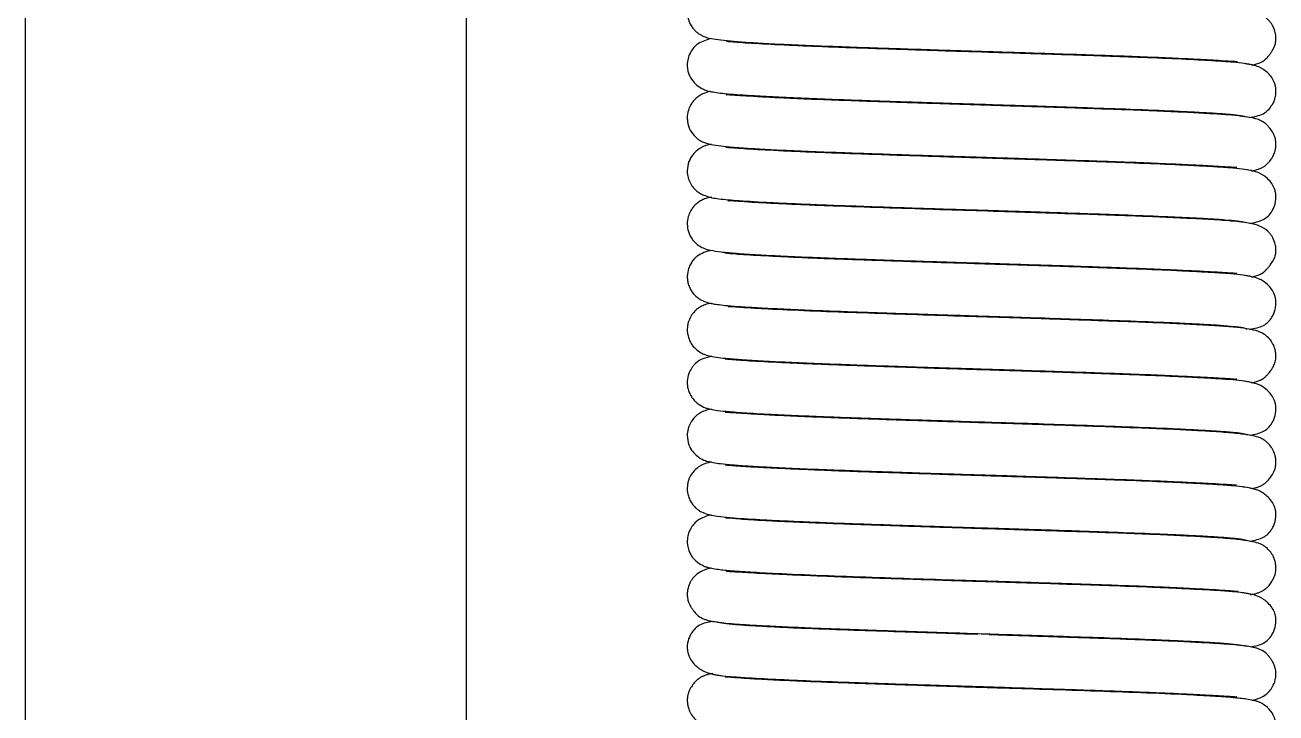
# Model space of a CAD drawing. Header units: millimetres. Extents: x -119 to 1184, y -69 to 836.
# Drawn here: x 525.99 to 547.58, y 607.82 to 619.7 of the extents above; entities that cross this region are included whole.
import ezdxf

# ---------------------------------------------------------------- set-up
doc = ezdxf.new("R2010")
doc.units = ezdxf.units.MM

msp = doc.modelspace()

# ---------------------------------------------------------------- linework, layer by layer
at = {"color": 7, "linetype": 'Continuous', "lineweight": 25}
for p, q in [((525.993, 643.47), (525.993, 592.67)), ((533.613, 592.67), (533.613, 643.47))]:
    msp.add_line(p, q, dxfattribs=at)
for points, knots in [([(537.842, 620.38), (537.819, 620.376), (537.757, 620.366), (537.696, 620.342), (537.635, 620.311), (537.563, 620.257), (537.501, 620.186), (537.446, 620.079), (537.424, 619.986), (537.422, 619.892), (537.436, 619.8), (537.47, 619.713), (537.538, 619.622), (537.582, 619.579), (537.612, 619.555), (537.645, 619.533), (537.711, 619.498), (537.785, 619.476), (537.958, 619.442), (538.259, 619.413), (538.684, 619.386), (539.095, 619.365), (539.588, 619.344), (540.133, 619.324), (540.685, 619.304), (541.248, 619.286), (541.792, 619.268), (542.287, 619.252), (542.717, 619.239), (543.164, 619.225), (543.706, 619.208), (544.281, 619.188), (544.853, 619.168), (545.38, 619.149), (545.858, 619.128), (546.247, 619.109), (546.542, 619.093), (546.727, 619.081), (546.835, 619.074), (546.896, 619.07), (546.91, 619.071), (546.916, 619.072)], [0, 0, 0, 0, 0.014655, 0.039997, 0.049821, 0.055562, 0.065763, 0.07141, 0.080076, 0.084892, 0.091478, 0.106867, 0.112269, 0.116146, 0.118134, 0.120598, 0.127444, 0.150067, 0.181235, 0.250739, 0.288906, 0.329947, 0.37363, 0.41765, 0.45733, 0.492795, 0.533014, 0.564942, 0.589029, 0.616388, 0.652123, 0.696035, 0.733994, 0.776493, 0.819753, 0.860731, 0.899085, 0.93538, 0.958455, 0.980526, 1, 1, 1, 1]), ([(547.169, 619.008), (547.189, 619.012), (547.236, 619.02), (547.312, 619.047), (547.379, 619.084), (547.419, 619.121), (547.433, 619.138), (547.46, 619.171), (547.476, 619.191), (547.488, 619.207), (547.5, 619.225), (547.517, 619.251), (547.549, 619.306), (547.565, 619.345), (547.578, 619.396), (547.582, 619.427), (547.583, 619.451), (547.583, 619.468), (547.582, 619.508), (547.573, 619.579), (547.542, 619.663), (547.501, 619.729), (547.456, 619.786), (547.39, 619.841), (547.277, 619.899), (547.103, 619.941), (546.824, 619.973), (546.456, 619.997), (546.013, 620.02), (545.576, 620.04), (545.133, 620.057), (544.584, 620.077), (543.935, 620.099), (543.157, 620.125), (542.361, 620.149), (541.507, 620.176), (540.778, 620.201), (540.195, 620.221), (539.753, 620.237), (539.328, 620.254), (538.935, 620.273), (538.593, 620.291), (538.327, 620.308), (538.178, 620.318), (538.117, 620.324), (538.123, 620.314), (538.124, 620.312)], [0, 0, 0, 0, 0.014287, 0.032656, 0.053562, 0.063552, 0.073441, 0.076816, 0.078205, 0.079499, 0.080804, 0.082225, 0.085701, 0.09572, 0.100008, 0.103096, 0.104274, 0.10529, 0.106308, 0.112042, 0.120536, 0.12405, 0.128528, 0.141982, 0.161715, 0.197401, 0.243661, 0.299627, 0.34164, 0.380535, 0.416005, 0.447941, 0.502635, 0.550263, 0.60078, 0.655137, 0.714961, 0.747175, 0.781054, 0.816908, 0.854488, 0.893462, 0.932142, 0.966052, 0.994589, 1, 1, 1, 1]), ([(537.841, 619.467), (537.758, 619.442), (537.655, 619.411), (537.571, 619.347), (537.504, 619.276), (537.45, 619.176), (537.418, 619.05), (537.423, 618.934), (537.455, 618.839), (537.493, 618.761), (537.556, 618.68), (537.659, 618.606), (537.74, 618.573), (537.773, 618.563), (537.833, 618.548), (537.922, 618.533), (538.073, 618.515), (538.283, 618.497), (538.588, 618.478), (539, 618.456), (539.5, 618.434), (540.034, 618.413), (540.548, 618.395), (541.023, 618.379), (541.447, 618.365), (541.812, 618.353), (542.158, 618.342), (542.549, 618.33), (543.046, 618.314), (543.661, 618.295), (544.368, 618.271), (545.13, 618.245), (545.742, 618.219), (546.191, 618.197), (546.501, 618.18), (546.762, 618.162), (546.954, 618.142), (547.064, 618.124), (547.063, 618.112), (547.062, 618.107)], [0, 0, 0, 0, 0.037541, 0.046309, 0.054763, 0.062988, 0.070048, 0.081273, 0.086246, 0.089838, 0.102207, 0.113158, 0.121996, 0.129646, 0.141148, 0.167266, 0.193534, 0.225214, 0.262083, 0.304746, 0.349865, 0.390408, 0.426302, 0.458081, 0.485519, 0.508495, 0.527417, 0.550666, 0.581641, 0.620621, 0.667334, 0.721171, 0.783084, 0.816962, 0.852423, 0.889785, 0.929345, 0.97074, 1, 1, 1, 1]), ([(547.184, 618.996), (547.182, 619.002), (547.177, 619.015), (547.053, 619.035), (546.852, 619.056), (546.592, 619.074), (546.291, 619.092), (545.873, 619.113), (545.331, 619.136), (544.691, 619.159), (544.145, 619.178), (543.722, 619.192), (543.368, 619.203), (543.001, 619.215), (542.536, 619.23), (542.021, 619.245), (541.479, 619.263), (540.944, 619.281), (540.411, 619.299), (539.916, 619.316), (539.478, 619.334), (538.986, 619.356), (538.6, 619.376), (538.324, 619.394), (538.177, 619.406), (538.104, 619.415), (538.102, 619.409), (538.101, 619.407)], [0, 0, 0, 0, 0.041333, 0.090181, 0.136185, 0.178969, 0.218788, 0.256104, 0.322207, 0.376412, 0.419678, 0.451904, 0.472932, 0.499126, 0.533047, 0.574791, 0.611603, 0.652967, 0.696605, 0.738381, 0.778863, 0.817843, 0.890166, 0.923716, 0.955525, 0.984045, 1, 1, 1, 1]), ([(547.123, 618.1), (547.208, 618.116), (547.372, 618.146), (547.485, 618.262), (547.542, 618.359), (547.571, 618.439), (547.584, 618.51), (547.583, 618.59), (547.574, 618.649), (547.546, 618.746), (547.465, 618.866), (547.287, 618.994), (547.135, 619.017), (547.052, 619.029)], [0, 0, 0, 0, 0.188947, 0.36109, 0.408114, 0.435952, 0.479055, 0.513585, 0.541468, 0.588413, 0.746457, 0.861115, 1, 1, 1, 1]), ([(537.825, 618.552), (537.82, 618.551), (537.774, 618.544), (537.722, 618.525), (537.645, 618.489), (537.581, 618.442), (537.532, 618.393), (537.487, 618.332), (537.443, 618.242), (537.422, 618.147), (537.423, 618.058), (537.438, 617.965), (537.479, 617.858), (537.578, 617.749), (537.651, 617.699), (537.712, 617.67), (537.793, 617.644), (537.905, 617.623), (538.098, 617.599), (538.347, 617.578), (538.671, 617.558), (539.079, 617.537), (539.569, 617.516), (540.11, 617.496), (540.656, 617.477), (541.209, 617.458), (541.744, 617.441), (542.23, 617.425), (542.659, 617.412), (543.115, 617.398), (543.672, 617.38), (544.262, 617.36), (544.846, 617.34), (545.379, 617.32), (545.859, 617.299), (546.251, 617.28), (546.547, 617.264), (546.734, 617.252), (546.84, 617.246), (546.899, 617.241), (546.907, 617.244), (546.91, 617.245)], [0, 0, 0, 0, 0.002694, 0.0292, 0.040378, 0.047781, 0.054097, 0.059495, 0.065445, 0.074356, 0.079119, 0.084875, 0.097519, 0.107461, 0.113401, 0.125431, 0.142335, 0.175477, 0.208555, 0.244186, 0.282352, 0.323691, 0.367989, 0.412162, 0.451719, 0.487008, 0.526918, 0.558451, 0.582434, 0.610903, 0.647887, 0.693182, 0.732248, 0.775712, 0.819352, 0.860956, 0.900178, 0.937605, 0.961569, 0.984629, 1, 1, 1, 1]), ([(547.16, 617.181), (547.202, 617.19), (547.267, 617.203), (547.33, 617.23), (547.364, 617.248), (547.387, 617.263), (547.406, 617.277), (547.452, 617.315), (547.498, 617.37), (547.538, 617.436), (547.563, 617.499), (547.579, 617.568), (547.584, 617.629), (547.582, 617.671), (547.576, 617.727), (547.558, 617.785), (547.524, 617.853), (547.485, 617.908), (547.461, 617.937), (547.444, 617.956), (547.432, 617.969), (547.421, 617.98), (547.41, 617.991), (547.401, 617.999), (547.387, 618.009), (547.377, 618.017), (547.367, 618.023), (547.353, 618.032), (547.327, 618.047), (547.295, 618.061), (547.243, 618.079), (547.115, 618.109), (546.856, 618.14), (546.447, 618.168), (546.059, 618.189), (545.594, 618.21), (545.074, 618.231), (544.533, 618.25), (544.016, 618.268), (543.545, 618.283), (543.101, 618.297), (542.694, 618.31), (542.267, 618.323), (541.844, 618.337), (541.38, 618.352), (540.894, 618.368), (540.366, 618.386), (539.822, 618.405), (539.312, 618.426), (538.885, 618.446), (538.56, 618.464), (538.327, 618.478), (538.181, 618.487), (538.099, 618.495), (538.097, 618.49), (538.096, 618.489)], [0, 0, 0, 0, 0.028611, 0.04444, 0.054046, 0.055504, 0.05661, 0.061924, 0.06915, 0.07273, 0.078428, 0.082657, 0.087294, 0.090306, 0.094429, 0.106184, 0.11694, 0.120767, 0.123665, 0.12484, 0.125898, 0.126919, 0.127989, 0.130002, 0.130782, 0.131512, 0.1323, 0.133231, 0.135708, 0.142087, 0.151458, 0.172132, 0.244278, 0.28239, 0.322424, 0.364376, 0.407605, 0.447501, 0.483226, 0.514556, 0.541308, 0.569771, 0.593061, 0.623316, 0.651437, 0.68411, 0.721096, 0.762282, 0.806597, 0.848381, 0.886851, 0.922226, 0.954878, 0.984567, 1, 1, 1, 1]), ([(537.837, 617.639), (537.809, 617.634), (537.767, 617.626), (537.687, 617.596), (537.599, 617.545), (537.515, 617.463), (537.444, 617.344), (537.415, 617.193), (537.434, 617.064), (537.474, 616.963), (537.53, 616.883), (537.601, 616.817), (537.658, 616.783), (537.787, 616.724), (537.986, 616.693), (538.308, 616.665), (538.76, 616.639), (539.232, 616.616), (539.656, 616.598), (540.139, 616.58), (540.67, 616.562), (541.217, 616.543), (541.786, 616.525), (542.331, 616.508), (542.828, 616.493), (543.209, 616.48), (543.563, 616.469), (543.977, 616.455), (544.52, 616.437), (545.164, 616.414), (545.716, 616.391), (546.144, 616.371), (546.452, 616.354), (546.721, 616.336), (546.928, 616.316), (547.055, 616.298), (547.062, 616.286), (547.065, 616.281)], [0, 0, 0, 0, 0.022502, 0.033926, 0.044864, 0.05544, 0.065865, 0.077096, 0.085095, 0.09251, 0.100207, 0.107773, 0.119351, 0.132562, 0.176259, 0.231732, 0.29366, 0.327214, 0.362259, 0.398534, 0.436247, 0.473782, 0.507377, 0.545627, 0.576582, 0.600669, 0.617827, 0.644601, 0.681354, 0.727721, 0.784516, 0.816728, 0.851174, 0.887954, 0.927552, 0.969644, 1, 1, 1, 1]), ([(547.186, 617.168), (547.179, 617.175), (547.164, 617.189), (547.016, 617.211), (546.795, 617.232), (546.515, 617.25), (546.196, 617.268), (545.756, 617.289), (545.195, 617.312), (544.541, 617.335), (543.992, 617.354), (543.574, 617.368), (543.218, 617.379), (542.838, 617.391), (542.345, 617.406), (541.804, 617.423), (541.238, 617.442), (540.693, 617.46), (540.164, 617.479), (539.684, 617.497), (539.267, 617.514), (538.807, 617.536), (538.46, 617.555), (538.22, 617.574), (538.118, 617.582), (538.079, 617.589), (538.087, 617.582), (538.088, 617.582)], [0, 0, 0, 0, 0.049178, 0.098845, 0.14547, 0.188691, 0.229083, 0.266799, 0.333189, 0.387291, 0.430159, 0.461456, 0.481518, 0.509232, 0.544915, 0.589018, 0.627759, 0.671077, 0.714911, 0.757081, 0.797852, 0.836896, 0.908916, 0.942521, 0.97318, 0.99956, 1, 1, 1, 1]), ([(547.124, 616.27), (547.21, 616.287), (547.372, 616.318), (547.485, 616.431), (547.554, 616.551), (547.585, 616.662), (547.583, 616.761), (547.574, 616.82), (547.545, 616.918), (547.465, 617.037), (547.285, 617.165), (547.132, 617.188), (547.048, 617.201)], [0, 0, 0, 0, 0.1872901, 0.3519178, 0.3976522, 0.4684571, 0.5031219, 0.5313921, 0.5792949, 0.7409541, 0.8581737, 1, 1, 1, 1]), ([(537.846, 616.726), (537.817, 616.721), (537.765, 616.711), (537.695, 616.685), (537.626, 616.647), (537.565, 616.599), (537.518, 616.547), (537.472, 616.478), (537.432, 616.38), (537.417, 616.261), (537.438, 616.124), (537.491, 616.019), (537.551, 615.948), (537.626, 615.882), (537.728, 615.832), (537.824, 615.809), (538.005, 615.78), (538.273, 615.755), (538.62, 615.732), (539.04, 615.71), (539.512, 615.69), (540.034, 615.669), (540.609, 615.65), (541.192, 615.63), (541.751, 615.612), (542.208, 615.597), (542.624, 615.584), (543.079, 615.57), (543.579, 615.554), (544.105, 615.537), (544.629, 615.519), (545.163, 615.5), (545.663, 615.479), (546.087, 615.46), (546.421, 615.442), (546.667, 615.429), (546.806, 615.419), (546.874, 615.416), (546.908, 615.412), (546.909, 615.415), (546.909, 615.416)], [0, 0, 0, 0, 0.018613, 0.033564, 0.04416, 0.052248, 0.058788, 0.06395, 0.070845, 0.079781, 0.088852, 0.099208, 0.104702, 0.11087, 0.127773, 0.158606, 0.195647, 0.237058, 0.282588, 0.322626, 0.365766, 0.408758, 0.447199, 0.492107, 0.52928, 0.558499, 0.58154, 0.610388, 0.647362, 0.680334, 0.717544, 0.758863, 0.801915, 0.843499, 0.883175, 0.921049, 0.957591, 0.975274, 0.992323, 1, 1, 1, 1]), ([(547.193, 615.357), (547.222, 615.364), (547.256, 615.371), (547.305, 615.391), (547.322, 615.399), (547.336, 615.406), (547.343, 615.411), (547.35, 615.414), (547.354, 615.417), (547.358, 615.42), (547.364, 615.424), (547.372, 615.43), (547.381, 615.438), (547.387, 615.444), (547.393, 615.451), (547.401, 615.459), (547.408, 615.466), (547.413, 615.472), (547.419, 615.478), (547.428, 615.487), (547.44, 615.5), (547.461, 615.524), (547.506, 615.579), (547.549, 615.65), (547.572, 615.709), (547.582, 615.768), (547.583, 615.798), (547.583, 615.836), (547.578, 615.886), (547.56, 615.96), (547.532, 616.022), (547.503, 616.067), (547.483, 616.094), (547.438, 616.146), (547.351, 616.209), (547.208, 616.263), (546.977, 616.301), (546.648, 616.328), (546.231, 616.351), (545.774, 616.374), (545.296, 616.394), (544.778, 616.413), (544.241, 616.431), (543.696, 616.449), (543.095, 616.469), (542.386, 616.491), (541.542, 616.517), (540.664, 616.547), (539.952, 616.572), (539.415, 616.593), (539.029, 616.611), (538.686, 616.628), (538.403, 616.645), (538.218, 616.658), (538.129, 616.666), (538.127, 616.658), (538.126, 616.655)], [0, 0, 0, 0, 0.022891, 0.0272, 0.030204, 0.031254, 0.032051, 0.032387, 0.032703, 0.033026, 0.033377, 0.034228, 0.036022, 0.038527, 0.040174, 0.041515, 0.042108, 0.042672, 0.043233, 0.043815, 0.045117, 0.046709, 0.050997, 0.064617, 0.080912, 0.086486, 0.090317, 0.09168, 0.096291, 0.09988, 0.107984, 0.109772, 0.111868, 0.117155, 0.132632, 0.163904, 0.207344, 0.262573, 0.309587, 0.353894, 0.394362, 0.430717, 0.473472, 0.509924, 0.542293, 0.593219, 0.648092, 0.707566, 0.772129, 0.806854, 0.843107, 0.880608, 0.918947, 0.954284, 0.984662, 1, 1, 1, 1]), ([(537.851, 615.806), (537.804, 615.797), (537.71, 615.777), (537.618, 615.724), (537.574, 615.69), (537.538, 615.656), (537.492, 615.596), (537.447, 615.509), (537.425, 615.42), (537.422, 615.338), (537.43, 615.263), (537.448, 615.2), (537.471, 615.149), (537.491, 615.113), (537.535, 615.048), (537.597, 614.987), (537.704, 614.928), (537.766, 614.908), (537.809, 614.896), (537.876, 614.883), (537.976, 614.869), (538.13, 614.852), (538.353, 614.835), (538.669, 614.816), (539.079, 614.795), (539.556, 614.774), (540.048, 614.755), (540.519, 614.738), (540.954, 614.723), (541.343, 614.711), (541.684, 614.699), (542.023, 614.689), (542.418, 614.676), (542.924, 614.661), (543.544, 614.641), (544.257, 614.617), (545.025, 614.591), (545.646, 614.566), (546.107, 614.544), (546.428, 614.527), (546.703, 614.509), (546.915, 614.489), (547.056, 614.469), (547.072, 614.455), (547.079, 614.449)], [0, 0, 0, 0, 0.024605, 0.048327, 0.053728, 0.058981, 0.064559, 0.070246, 0.078347, 0.083201, 0.087397, 0.092471, 0.095216, 0.097816, 0.100294, 0.112296, 0.129087, 0.13651, 0.147582, 0.163808, 0.185173, 0.211596, 0.242895, 0.278993, 0.32039, 0.361297, 0.397947, 0.430477, 0.459347, 0.484376, 0.505461, 0.523759, 0.547631, 0.578696, 0.617388, 0.663501, 0.716381, 0.776823, 0.809901, 0.844549, 0.880807, 0.919208, 0.959465, 1, 1, 1, 1]), ([(547.185, 615.341), (547.173, 615.349), (547.149, 615.363), (546.987, 615.385), (546.757, 615.406), (546.47, 615.424), (546.146, 615.442), (545.7, 615.463), (545.133, 615.486), (544.474, 615.509), (543.919, 615.528), (543.496, 615.542), (543.139, 615.553), (542.764, 615.565), (542.282, 615.58), (541.753, 615.596), (541.201, 615.614), (540.666, 615.632), (540.143, 615.65), (539.667, 615.668), (539.252, 615.686), (538.797, 615.708), (538.453, 615.726), (538.221, 615.745), (538.116, 615.754), (538.073, 615.76), (538.079, 615.755), (538.08, 615.754)], [0, 0, 0, 0, 0.051817, 0.101113, 0.147357, 0.190252, 0.230475, 0.268032, 0.33417, 0.388281, 0.431384, 0.463073, 0.48347, 0.510472, 0.545326, 0.58853, 0.626477, 0.668931, 0.712598, 0.754669, 0.795351, 0.834316, 0.90624, 0.93984, 0.97056, 0.995985, 1, 1, 1, 1]), ([(547.134, 614.443), (547.217, 614.46), (547.375, 614.49), (547.486, 614.603), (547.554, 614.724), (547.585, 614.833), (547.583, 614.933), (547.574, 614.992), (547.545, 615.089), (547.463, 615.209), (547.281, 615.337), (547.125, 615.361), (547.04, 615.373)], [0, 0, 0, 0, 0.177987, 0.335701, 0.380223, 0.450954, 0.485691, 0.514549, 0.564046, 0.7318, 0.853307, 1, 1, 1, 1]), ([(537.834, 614.892), (537.8, 614.886), (537.743, 614.876), (537.659, 614.838), (537.589, 614.791), (537.545, 614.749), (537.516, 614.713), (537.485, 614.669), (537.453, 614.607), (537.433, 614.536), (537.424, 614.48), (537.422, 614.419), (537.43, 614.34), (537.465, 614.236), (537.527, 614.142), (537.613, 614.064), (537.729, 614.002), (537.797, 613.987), (537.922, 613.962), (538.104, 613.941), (538.366, 613.919), (538.721, 613.898), (539.161, 613.876), (539.662, 613.855), (540.198, 613.835), (540.766, 613.815), (541.329, 613.796), (541.856, 613.78), (542.298, 613.766), (542.736, 613.752), (543.252, 613.736), (543.818, 613.717), (544.398, 613.698), (544.954, 613.679), (545.489, 613.658), (545.956, 613.637), (546.33, 613.619), (546.613, 613.603), (546.8, 613.593), (546.895, 613.583), (546.905, 613.587), (546.908, 613.588)], [0, 0, 0, 0, 0.0213732, 0.0354445, 0.0458803, 0.0536594, 0.056611, 0.0590022, 0.066631, 0.0701567, 0.0746533, 0.0782265, 0.0833653, 0.0910202, 0.1012223, 0.1124859, 0.1243675, 0.1490492, 0.1768737, 0.2073937, 0.24658, 0.2892981, 0.3318207, 0.377159, 0.4192356, 0.456746, 0.4999161, 0.5348314, 0.5613567, 0.5866827, 0.6204847, 0.6628567, 0.7000587, 0.7415346, 0.7860277, 0.8295717, 0.8715151, 0.9116561, 0.950653, 0.9882137, 1, 1, 1, 1]), ([(547.158, 613.523), (547.173, 613.525), (547.213, 613.531), (547.254, 613.543), (547.294, 613.557), (547.325, 613.571), (547.341, 613.58), (547.354, 613.587), (547.36, 613.591), (547.364, 613.594), (547.369, 613.597), (547.375, 613.601), (547.382, 613.607), (547.389, 613.613), (547.398, 613.621), (547.405, 613.628), (547.42, 613.643), (547.431, 613.655), (547.444, 613.668), (547.463, 613.69), (547.487, 613.72), (547.528, 613.779), (547.56, 613.842), (547.578, 613.904), (547.583, 613.956), (547.584, 614.001), (547.577, 614.063), (547.557, 614.139), (547.522, 614.212), (547.483, 614.266), (547.435, 614.319), (547.364, 614.371), (547.259, 614.417), (547.114, 614.451), (546.908, 614.478), (546.616, 614.501), (546.236, 614.522), (545.776, 614.545), (545.293, 614.565), (544.813, 614.583), (544.356, 614.598), (543.931, 614.613), (543.42, 614.63), (542.786, 614.65), (541.994, 614.674), (541.158, 614.701), (540.309, 614.73), (539.491, 614.76), (538.9, 614.788), (538.512, 614.809), (538.287, 614.824), (538.155, 614.836), (538.136, 614.829), (538.127, 614.825)], [0, 0, 0, 0, 0.009197, 0.024143, 0.034405, 0.037826, 0.040183, 0.041027, 0.041389, 0.041729, 0.04206, 0.042402, 0.043173, 0.044137, 0.045343, 0.047979, 0.049072, 0.050133, 0.051284, 0.052623, 0.056081, 0.060773, 0.07413, 0.086682, 0.090811, 0.093659, 0.098796, 0.102763, 0.11043, 0.114314, 0.119596, 0.134928, 0.157005, 0.185923, 0.221602, 0.263804, 0.310904, 0.355563, 0.396365, 0.433026, 0.465977, 0.49542, 0.521177, 0.569039, 0.62003, 0.675151, 0.734456, 0.798354, 0.867584, 0.903696, 0.939532, 0.971902, 1, 1, 1, 1]), ([(537.843, 613.979), (537.792, 613.966), (537.697, 613.943), (537.601, 613.889), (537.535, 613.823), (537.496, 613.773), (537.442, 613.675), (537.424, 613.583), (537.423, 613.516), (537.425, 613.468), (537.437, 613.406), (537.458, 613.346), (537.484, 613.298), (537.504, 613.266), (537.538, 613.22), (537.586, 613.17), (537.672, 613.112), (537.76, 613.08), (537.819, 613.065), (537.921, 613.046), (538.099, 613.026), (538.402, 613.002), (538.823, 612.978), (539.319, 612.955), (539.81, 612.935), (540.289, 612.917), (540.737, 612.902), (541.143, 612.888), (541.499, 612.877), (541.841, 612.866), (542.23, 612.853), (542.726, 612.838), (543.345, 612.819), (544.069, 612.795), (544.862, 612.768), (545.511, 612.743), (546, 612.72), (546.345, 612.702), (546.643, 612.684), (546.879, 612.664), (547.043, 612.643), (547.069, 612.629), (547.083, 612.622)], [0, 0, 0, 0, 0.027501, 0.050986, 0.056989, 0.061479, 0.06903, 0.07806, 0.080159, 0.082204, 0.086955, 0.092228, 0.094646, 0.096986, 0.099334, 0.1071, 0.126291, 0.136807, 0.151413, 0.175441, 0.208802, 0.251133, 0.302486, 0.344979, 0.383637, 0.417909, 0.448334, 0.474931, 0.497552, 0.516427, 0.53942, 0.56992, 0.608357, 0.654755, 0.708462, 0.769824, 0.803624, 0.839169, 0.876295, 0.915638, 0.957023, 1, 1, 1, 1]), ([(547.181, 613.516), (547.164, 613.523), (547.132, 613.538), (546.962, 613.559), (546.728, 613.579), (546.44, 613.597), (546.116, 613.614), (545.672, 613.635), (545.106, 613.658), (544.446, 613.681), (543.884, 613.7), (543.45, 613.714), (543.091, 613.726), (542.727, 613.737), (542.274, 613.751), (541.774, 613.767), (541.25, 613.784), (540.734, 613.801), (540.219, 613.819), (539.742, 613.837), (539.323, 613.854), (538.859, 613.875), (538.505, 613.895), (538.262, 613.912), (538.141, 613.922), (538.08, 613.929), (538.08, 613.926), (538.08, 613.924)], [0, 0, 0, 0, 0.051035, 0.099581, 0.145143, 0.187491, 0.227331, 0.26459, 0.33043, 0.384713, 0.428434, 0.461162, 0.482763, 0.508176, 0.541163, 0.582189, 0.618287, 0.658753, 0.701931, 0.743761, 0.784311, 0.823254, 0.895322, 0.928985, 0.960866, 0.987874, 1, 1, 1, 1]), ([(547.133, 612.613), (547.217, 612.63), (547.374, 612.661), (547.487, 612.775), (547.555, 612.896), (547.585, 613.004), (547.583, 613.105), (547.574, 613.163), (547.545, 613.261), (547.461, 613.381), (547.275, 613.51), (547.115, 613.534), (547.028, 613.546)], [0, 0, 0, 0, 0.174183, 0.324431, 0.367371, 0.436887, 0.471126, 0.5003, 0.551109, 0.72418, 0.849339, 1, 1, 1, 1]), ([(537.841, 613.062), (537.804, 613.056), (537.735, 613.045), (537.651, 613.003), (537.591, 612.963), (537.53, 612.906), (537.475, 612.826), (537.434, 612.726), (537.415, 612.596), (537.444, 612.445), (537.515, 612.327), (537.599, 612.244), (537.71, 612.181), (537.779, 612.162), (537.87, 612.142), (538.008, 612.122), (538.204, 612.103), (538.48, 612.083), (538.839, 612.063), (539.288, 612.042), (539.799, 612.021), (540.327, 612.002), (540.827, 611.984), (541.321, 611.968), (541.781, 611.953), (542.219, 611.939), (542.61, 611.927), (543.018, 611.915), (543.466, 611.9), (543.973, 611.883), (544.525, 611.865), (545.081, 611.845), (545.593, 611.825), (546.021, 611.805), (546.356, 611.788), (546.604, 611.775), (546.774, 611.764), (546.867, 611.76), (546.906, 611.757), (546.903, 611.763), (546.902, 611.763)], [0, 0, 0, 0, 0.020974, 0.038807, 0.046631, 0.054462, 0.062427, 0.070101, 0.07838, 0.090003, 0.10079, 0.111736, 0.123055, 0.143254, 0.166028, 0.191171, 0.224334, 0.260531, 0.300179, 0.343554, 0.388076, 0.427856, 0.463289, 0.494327, 0.528549, 0.554486, 0.58001, 0.604636, 0.63408, 0.668263, 0.706947, 0.749758, 0.792941, 0.833871, 0.872134, 0.907666, 0.941026, 0.971595, 0.995757, 1, 1, 1, 1]), ([(547.176, 611.696), (547.198, 611.7), (547.236, 611.708), (547.286, 611.725), (547.323, 611.741), (547.353, 611.757), (547.367, 611.766), (547.377, 611.773), (547.387, 611.78), (547.401, 611.791), (547.41, 611.799), (547.421, 611.81), (547.432, 611.821), (547.444, 611.833), (547.461, 611.853), (547.485, 611.881), (547.524, 611.937), (547.558, 612.004), (547.576, 612.063), (547.582, 612.118), (547.584, 612.16), (547.579, 612.221), (547.563, 612.29), (547.538, 612.353), (547.498, 612.42), (547.456, 612.47), (547.418, 612.503), (547.397, 612.519), (547.387, 612.526), (547.363, 612.542), (547.33, 612.56), (547.263, 612.587), (547.144, 612.615), (546.929, 612.645), (546.631, 612.67), (546.274, 612.691), (545.875, 612.712), (545.397, 612.732), (544.86, 612.752), (544.301, 612.772), (543.767, 612.79), (543.283, 612.805), (542.831, 612.82), (542.419, 612.832), (541.993, 612.846), (541.577, 612.859), (541.125, 612.874), (540.655, 612.89), (540.147, 612.907), (539.626, 612.927), (539.143, 612.948), (538.748, 612.967), (538.458, 612.984), (538.26, 612.997), (538.14, 613.006), (538.088, 613.009), (538.08, 613.008), (538.077, 613.008)], [0, 0, 0, 0, 0.01632, 0.028532, 0.036469, 0.038949, 0.039881, 0.04067, 0.041402, 0.042182, 0.044198, 0.04527, 0.046291, 0.047351, 0.048528, 0.051429, 0.055261, 0.066032, 0.077803, 0.081932, 0.084948, 0.089591, 0.093826, 0.099532, 0.103116, 0.110352, 0.113916, 0.115678, 0.116785, 0.118246, 0.127865, 0.143715, 0.174574, 0.215214, 0.260094, 0.296238, 0.334976, 0.376065, 0.418972, 0.459409, 0.495654, 0.527387, 0.55446, 0.583301, 0.606652, 0.636566, 0.664373, 0.696645, 0.73311, 0.774099, 0.818431, 0.859705, 0.896987, 0.930845, 0.961265, 0.988066, 1, 1, 1, 1]), ([(537.837, 612.151), (537.818, 612.147), (537.765, 612.138), (537.712, 612.121), (537.641, 612.083), (537.578, 612.04), (537.479, 611.932), (537.438, 611.825), (537.423, 611.732), (537.422, 611.642), (537.443, 611.547), (537.487, 611.458), (537.532, 611.397), (537.581, 611.347), (537.645, 611.301), (537.716, 611.267), (537.809, 611.238), (537.95, 611.214), (538.203, 611.187), (538.572, 611.163), (539.015, 611.14), (539.418, 611.122), (539.881, 611.103), (540.394, 611.085), (540.927, 611.067), (541.487, 611.048), (542.029, 611.031), (542.526, 611.015), (542.908, 611.004), (543.266, 610.992), (543.686, 610.979), (544.244, 610.96), (544.913, 610.937), (545.494, 610.915), (545.955, 610.894), (546.295, 610.876), (546.598, 610.858), (546.845, 610.839), (547.027, 610.818), (547.064, 610.803), (547.083, 610.796)], [0, 0, 0, 0, 0.012029, 0.034804, 0.042628, 0.048349, 0.057926, 0.070106, 0.07565, 0.080238, 0.088822, 0.094553, 0.099753, 0.105837, 0.112968, 0.123735, 0.145865, 0.177085, 0.215568, 0.277839, 0.31144, 0.346637, 0.383189, 0.420903, 0.458372, 0.492038, 0.530525, 0.561563, 0.585549, 0.602687, 0.629495, 0.666426, 0.713027, 0.769741, 0.802076, 0.836789, 0.873641, 0.913216, 0.955488, 1, 1, 1, 1]), ([(547.175, 611.691), (547.152, 611.698), (547.108, 611.713), (546.916, 611.735), (546.657, 611.755), (546.345, 611.774), (545.997, 611.791), (545.527, 611.813), (544.938, 611.835), (544.262, 611.859), (543.7, 611.877), (543.276, 611.891), (542.917, 611.902), (542.536, 611.914), (542.044, 611.929), (541.505, 611.947), (540.95, 611.965), (540.42, 611.983), (539.91, 612.001), (539.454, 612.02), (539.065, 612.037), (538.744, 612.053), (538.489, 612.067), (538.296, 612.079), (538.164, 612.09), (538.091, 612.098), (538.086, 612.094), (538.084, 612.093)], [0, 0, 0, 0, 0.052838, 0.102921, 0.149729, 0.19324, 0.234165, 0.272244, 0.33895, 0.393677, 0.437061, 0.468628, 0.488816, 0.516622, 0.552652, 0.597357, 0.636466, 0.680022, 0.724141, 0.766897, 0.808041, 0.847251, 0.884313, 0.919713, 0.953535, 0.983107, 1, 1, 1, 1]), ([(547.133, 610.784), (547.218, 610.801), (547.374, 610.832), (547.487, 610.947), (547.555, 611.068), (547.585, 611.176), (547.583, 611.263), (547.575, 611.331), (547.548, 611.424), (547.458, 611.554), (547.268, 611.682), (547.103, 611.707), (547.014, 611.72)], [0, 0, 0, 0, 0.169609, 0.31434, 0.355927, 0.423866, 0.457419, 0.46956, 0.538861, 0.716988, 0.845613, 1, 1, 1, 1]), ([(537.839, 611.236), (537.825, 611.234), (537.772, 611.227), (537.687, 611.192), (537.614, 611.155), (537.532, 611.079), (537.476, 611), (537.435, 610.901), (537.42, 610.802), (537.426, 610.707), (537.457, 610.588), (537.534, 610.468), (537.639, 610.389), (537.726, 610.347), (537.758, 610.338), (537.832, 610.318), (537.951, 610.298), (538.166, 610.275), (538.497, 610.253), (539.012, 610.225), (539.713, 610.194), (540.584, 610.164), (541.466, 610.134), (542.231, 610.11), (542.855, 610.091), (543.374, 610.074), (543.867, 610.058), (544.351, 610.042), (544.82, 610.026), (545.302, 610.008), (545.777, 609.988), (546.205, 609.967), (546.539, 609.949), (546.755, 609.934), (546.89, 609.921), (546.917, 609.921), (546.931, 609.921)], [0, 0, 0, 0, 0.007664, 0.028231, 0.046253, 0.054671, 0.062906, 0.070629, 0.07873, 0.084093, 0.090659, 0.10507, 0.118189, 0.123648, 0.136038, 0.150044, 0.175757, 0.217434, 0.266241, 0.315327, 0.385239, 0.449785, 0.510249, 0.565735, 0.599825, 0.632211, 0.668121, 0.699148, 0.733429, 0.771192, 0.812785, 0.85783, 0.901138, 0.938191, 0.968993, 1, 1, 1, 1]), ([(547.141, 609.862), (547.154, 609.864), (547.198, 609.869), (547.234, 609.88), (547.287, 609.896), (547.326, 609.913), (547.358, 609.931), (547.376, 609.943), (547.391, 609.953), (547.402, 609.961), (547.412, 609.969), (547.421, 609.978), (547.43, 609.986), (547.445, 610.001), (547.466, 610.024), (547.491, 610.055), (547.526, 610.107), (547.558, 610.174), (547.577, 610.24), (547.585, 610.309), (547.58, 610.387), (547.565, 610.458), (547.539, 610.522), (547.499, 610.589), (547.457, 610.64), (547.419, 610.673), (547.399, 610.689), (547.388, 610.696), (547.365, 610.712), (547.331, 610.73), (547.263, 610.758), (547.14, 610.786), (546.917, 610.817), (546.607, 610.842), (546.238, 610.864), (545.829, 610.885), (545.342, 610.906), (544.798, 610.926), (544.232, 610.945), (543.688, 610.963), (543.196, 610.979), (542.731, 610.994), (542.305, 611.007), (541.872, 611.021), (541.459, 611.034), (541.023, 611.048), (540.579, 611.063), (540.103, 611.08), (539.631, 611.098), (539.203, 611.116), (538.853, 611.133), (538.58, 611.148), (538.329, 611.164), (538.128, 611.184), (538.094, 611.185), (538.083, 611.186)], [0, 0, 0, 0, 0.006567, 0.022713, 0.035311, 0.044112, 0.04717, 0.049444, 0.050359, 0.051191, 0.052013, 0.0529, 0.053851, 0.054839, 0.057091, 0.059909, 0.063404, 0.072567, 0.082763, 0.089519, 0.094273, 0.098645, 0.104646, 0.108295, 0.115716, 0.119409, 0.121238, 0.122341, 0.123816, 0.133729, 0.150259, 0.182625, 0.225419, 0.272298, 0.309815, 0.349753, 0.391841, 0.435605, 0.477247, 0.514704, 0.54765, 0.575939, 0.606484, 0.631243, 0.661514, 0.688996, 0.720431, 0.75558, 0.794796, 0.83378, 0.8694, 0.901451, 0.930053, 0.977828, 1, 1, 1, 1]), ([(537.833, 610.32), (537.825, 610.319), (537.772, 610.309), (537.694, 610.281), (537.602, 610.229), (537.54, 610.174), (537.494, 610.111), (537.455, 610.041), (537.43, 609.96), (537.423, 609.892), (537.423, 609.858), (537.424, 609.834), (537.429, 609.784), (537.441, 609.741), (537.462, 609.692), (537.48, 609.658), (537.495, 609.633), (537.506, 609.616), (537.518, 609.601), (537.528, 609.587), (537.538, 609.574), (537.566, 609.54), (537.578, 609.527), (537.63, 609.48), (537.697, 609.444), (537.778, 609.417), (537.844, 609.402), (537.947, 609.386), (538.095, 609.369), (538.296, 609.352), (538.577, 609.334), (538.944, 609.315), (539.376, 609.295), (539.827, 609.277), (540.264, 609.261), (540.673, 609.247), (541.044, 609.234), (541.376, 609.223), (541.709, 609.212), (542.102, 609.2), (542.606, 609.184), (543.231, 609.165), (543.958, 609.141), (544.754, 609.114), (545.41, 609.089), (545.907, 609.067), (546.261, 609.049), (546.573, 609.031), (546.825, 609.012), (547.012, 608.991), (547.057, 608.977), (547.08, 608.97)], [0, 0, 0, 0, 0.0042219, 0.0273109, 0.045288, 0.0573112, 0.0612143, 0.0647223, 0.0732526, 0.0776498, 0.0786097, 0.0796229, 0.082078, 0.0895497, 0.0935447, 0.0967421, 0.0980969, 0.0993298, 0.1004883, 0.1016306, 0.1028187, 0.1041104, 0.1136143, 0.121011, 0.1427781, 0.1537305, 0.1709541, 0.1966864, 0.2215039, 0.2508965, 0.2846845, 0.3233833, 0.3622842, 0.3974422, 0.4287142, 0.4565551, 0.4810112, 0.5019601, 0.5203209, 0.5442186, 0.5752822, 0.6138301, 0.6600804, 0.7134352, 0.7739074, 0.8071953, 0.8422202, 0.8787159, 0.9172177, 0.9577823, 1, 1, 1, 1]), ([(547.167, 609.865), (547.139, 609.873), (547.085, 609.888), (546.879, 609.909), (546.609, 609.93), (546.286, 609.948), (545.929, 609.966), (545.45, 609.987), (544.852, 610.01), (544.169, 610.033), (543.603, 610.052), (543.177, 610.065), (542.818, 610.077), (542.438, 610.088), (541.946, 610.104), (541.41, 610.121), (540.859, 610.139), (540.335, 610.157), (539.833, 610.175), (539.386, 610.194), (539.007, 610.211), (538.698, 610.226), (538.458, 610.239), (538.279, 610.25), (538.163, 610.257), (538.103, 610.263), (538.101, 610.258), (538.1, 610.257)], [0, 0, 0, 0, 0.0531084, 0.1033701, 0.1502778, 0.1940067, 0.2351469, 0.2733813, 0.3402655, 0.395346, 0.4389662, 0.4706863, 0.4909607, 0.518784, 0.5549933, 0.5998786, 0.6390962, 0.6827226, 0.7270545, 0.7700358, 0.8113273, 0.8506072, 0.8877223, 0.9232344, 0.9570928, 0.9864336, 1, 1, 1, 1]), ([(547.144, 608.959), (547.225, 608.975), (547.377, 609.005), (547.487, 609.118), (547.555, 609.239), (547.585, 609.347), (547.583, 609.435), (547.575, 609.503), (547.547, 609.596), (547.456, 609.726), (547.259, 609.855), (547.09, 609.88), (546.998, 609.893)], [0, 0, 0, 0, 0.159177, 0.302388, 0.343289, 0.409677, 0.442534, 0.454677, 0.525564, 0.709143, 0.841531, 1, 1, 1, 1]), ([(537.862, 609.4), (537.782, 609.385), (537.629, 609.354), (537.519, 609.242), (537.451, 609.12), (537.421, 609.012), (537.423, 608.924), (537.431, 608.856), (537.459, 608.764), (537.551, 608.634), (537.747, 608.505), (537.916, 608.48), (538.009, 608.466)], [0, 0, 0, 0, 0.159177, 0.302388, 0.343289, 0.409676, 0.442534, 0.454678, 0.525564, 0.709143, 0.841531, 1, 1, 1, 1]), ([(542.44, 609.174), (542.233, 609.18), (541.776, 609.195), (541.048, 609.219), (540.252, 609.246), (539.596, 609.27), (539.099, 609.292), (538.745, 609.31), (538.433, 609.328), (538.181, 609.348), (537.995, 609.368), (537.949, 609.382), (537.926, 609.389)], [0, 0, 0, 0, 0.090761, 0.199658, 0.325282, 0.467664, 0.54604, 0.628507, 0.714436, 0.805089, 0.900598, 1, 1, 1, 1]), ([(547.173, 608.039), (547.181, 608.041), (547.234, 608.05), (547.312, 608.078), (547.404, 608.13), (547.466, 608.186), (547.512, 608.248), (547.551, 608.318), (547.577, 608.399), (547.583, 608.467), (547.583, 608.502), (547.582, 608.525), (547.577, 608.576), (547.565, 608.618), (547.545, 608.667), (547.527, 608.701), (547.511, 608.726), (547.5, 608.743), (547.489, 608.759), (547.478, 608.773), (547.468, 608.786), (547.44, 608.819), (547.428, 608.833), (547.377, 608.879), (547.31, 608.915), (547.228, 608.943), (547.162, 608.957), (547.059, 608.974), (546.911, 608.99), (546.711, 609.007), (546.429, 609.025), (546.062, 609.045), (545.63, 609.065), (545.179, 609.083), (544.742, 609.099), (544.334, 609.113), (543.962, 609.125), (543.631, 609.136), (543.297, 609.147), (542.969, 609.158), (542.737, 609.165), (542.634, 609.168)], [0, 0, 0, 0, 0.007495, 0.048481, 0.080394, 0.101737, 0.108665, 0.114893, 0.130035, 0.137841, 0.139545, 0.141343, 0.145702, 0.158965, 0.166057, 0.171733, 0.174138, 0.176327, 0.178383, 0.180411, 0.18252, 0.184813, 0.201684, 0.214814, 0.253455, 0.272897, 0.303472, 0.349151, 0.393206, 0.445383, 0.505362, 0.574059, 0.643114, 0.705525, 0.761038, 0.81046, 0.853874, 0.891062, 0.923655, 0.966078, 1, 1, 1, 1]), ([(537.866, 608.497), (537.853, 608.496), (537.808, 608.49), (537.772, 608.48), (537.72, 608.464), (537.68, 608.447), (537.648, 608.429), (537.63, 608.417), (537.615, 608.406), (537.605, 608.398), (537.594, 608.39), (537.585, 608.382), (537.576, 608.373), (537.561, 608.358), (537.54, 608.335), (537.515, 608.304), (537.48, 608.252), (537.448, 608.186), (537.429, 608.12), (537.421, 608.05), (537.426, 607.972), (537.442, 607.902), (537.467, 607.837), (537.507, 607.77), (537.549, 607.72), (537.587, 607.686), (537.608, 607.671), (537.618, 607.663), (537.642, 607.647), (537.675, 607.629), (537.743, 607.602), (537.866, 607.573), (538.089, 607.543), (538.399, 607.517), (538.768, 607.495), (539.177, 607.475), (539.664, 607.454), (540.208, 607.434), (540.774, 607.414), (541.318, 607.396), (541.811, 607.38), (542.276, 607.365), (542.701, 607.352), (543.134, 607.339), (543.547, 607.326), (543.983, 607.311), (544.428, 607.296), (544.903, 607.279), (545.376, 607.262), (545.803, 607.243), (546.153, 607.226), (546.426, 607.211), (546.677, 607.196), (546.879, 607.176), (546.912, 607.174), (546.923, 607.173)], [0, 0, 0, 0, 0.006568, 0.022713, 0.035311, 0.044112, 0.04717, 0.049444, 0.050359, 0.051191, 0.052013, 0.0529, 0.053851, 0.054839, 0.057091, 0.059909, 0.063404, 0.072567, 0.082763, 0.089519, 0.094273, 0.098646, 0.104647, 0.108295, 0.115717, 0.119409, 0.121238, 0.122341, 0.123817, 0.13373, 0.150259, 0.182626, 0.225419, 0.272298, 0.309815, 0.349753, 0.391841, 0.435605, 0.477247, 0.514704, 0.547651, 0.57594, 0.606484, 0.631243, 0.661514, 0.688996, 0.720431, 0.75558, 0.794796, 0.83378, 0.8694, 0.901451, 0.930053, 0.977828, 1, 1, 1, 1]), ([(537.839, 608.494), (537.867, 608.487), (537.921, 608.472), (538.127, 608.45), (538.398, 608.43), (538.721, 608.411), (539.077, 608.394), (539.556, 608.372), (540.155, 608.35), (540.837, 608.326), (541.404, 608.308), (541.829, 608.294), (542.188, 608.283), (542.569, 608.271), (543.06, 608.256), (543.596, 608.238), (544.147, 608.22), (544.671, 608.202), (545.173, 608.184), (545.621, 608.166), (545.999, 608.149), (546.308, 608.133), (546.548, 608.121), (546.727, 608.11), (546.843, 608.102), (546.903, 608.097), (546.905, 608.101), (546.906, 608.103)], [0, 0, 0, 0, 0.053108, 0.10337, 0.150278, 0.194007, 0.235147, 0.273381, 0.340266, 0.395346, 0.438966, 0.470686, 0.490961, 0.518784, 0.554993, 0.599879, 0.639096, 0.682723, 0.727054, 0.770036, 0.811327, 0.850607, 0.887722, 0.923234, 0.957093, 0.986434, 1, 1, 1, 1]), ([(547.167, 607.123), (547.182, 607.125), (547.234, 607.133), (547.319, 607.168), (547.392, 607.204), (547.474, 607.28), (547.53, 607.359), (547.571, 607.458), (547.586, 607.557), (547.58, 607.653), (547.549, 607.772), (547.472, 607.891), (547.368, 607.97), (547.28, 608.012), (547.248, 608.021), (547.174, 608.041), (547.055, 608.061), (546.84, 608.084), (546.509, 608.107), (545.994, 608.135), (545.293, 608.165), (544.422, 608.196), (543.54, 608.225), (542.775, 608.249), (542.151, 608.268), (541.632, 608.285), (541.139, 608.301), (540.655, 608.318), (540.186, 608.334), (539.704, 608.352), (539.229, 608.371), (538.801, 608.392), (538.467, 608.411), (538.251, 608.426), (538.116, 608.438), (538.089, 608.438), (538.075, 608.439)], [0, 0, 0, 0, 0.007664, 0.02823, 0.04625, 0.054669, 0.062903, 0.070626, 0.078726, 0.084089, 0.090654, 0.105066, 0.118183, 0.123643, 0.136032, 0.150037, 0.175748, 0.217424, 0.266228, 0.315312, 0.385221, 0.449764, 0.510225, 0.565709, 0.599797, 0.632182, 0.66809, 0.699115, 0.733394, 0.771156, 0.812746, 0.85779, 0.901096, 0.938147, 0.968948, 1, 1, 1, 1])]:
    msp.add_open_spline(points, degree=3, knots=knots, dxfattribs=at)

doc.saveas('drawing.dxf')
